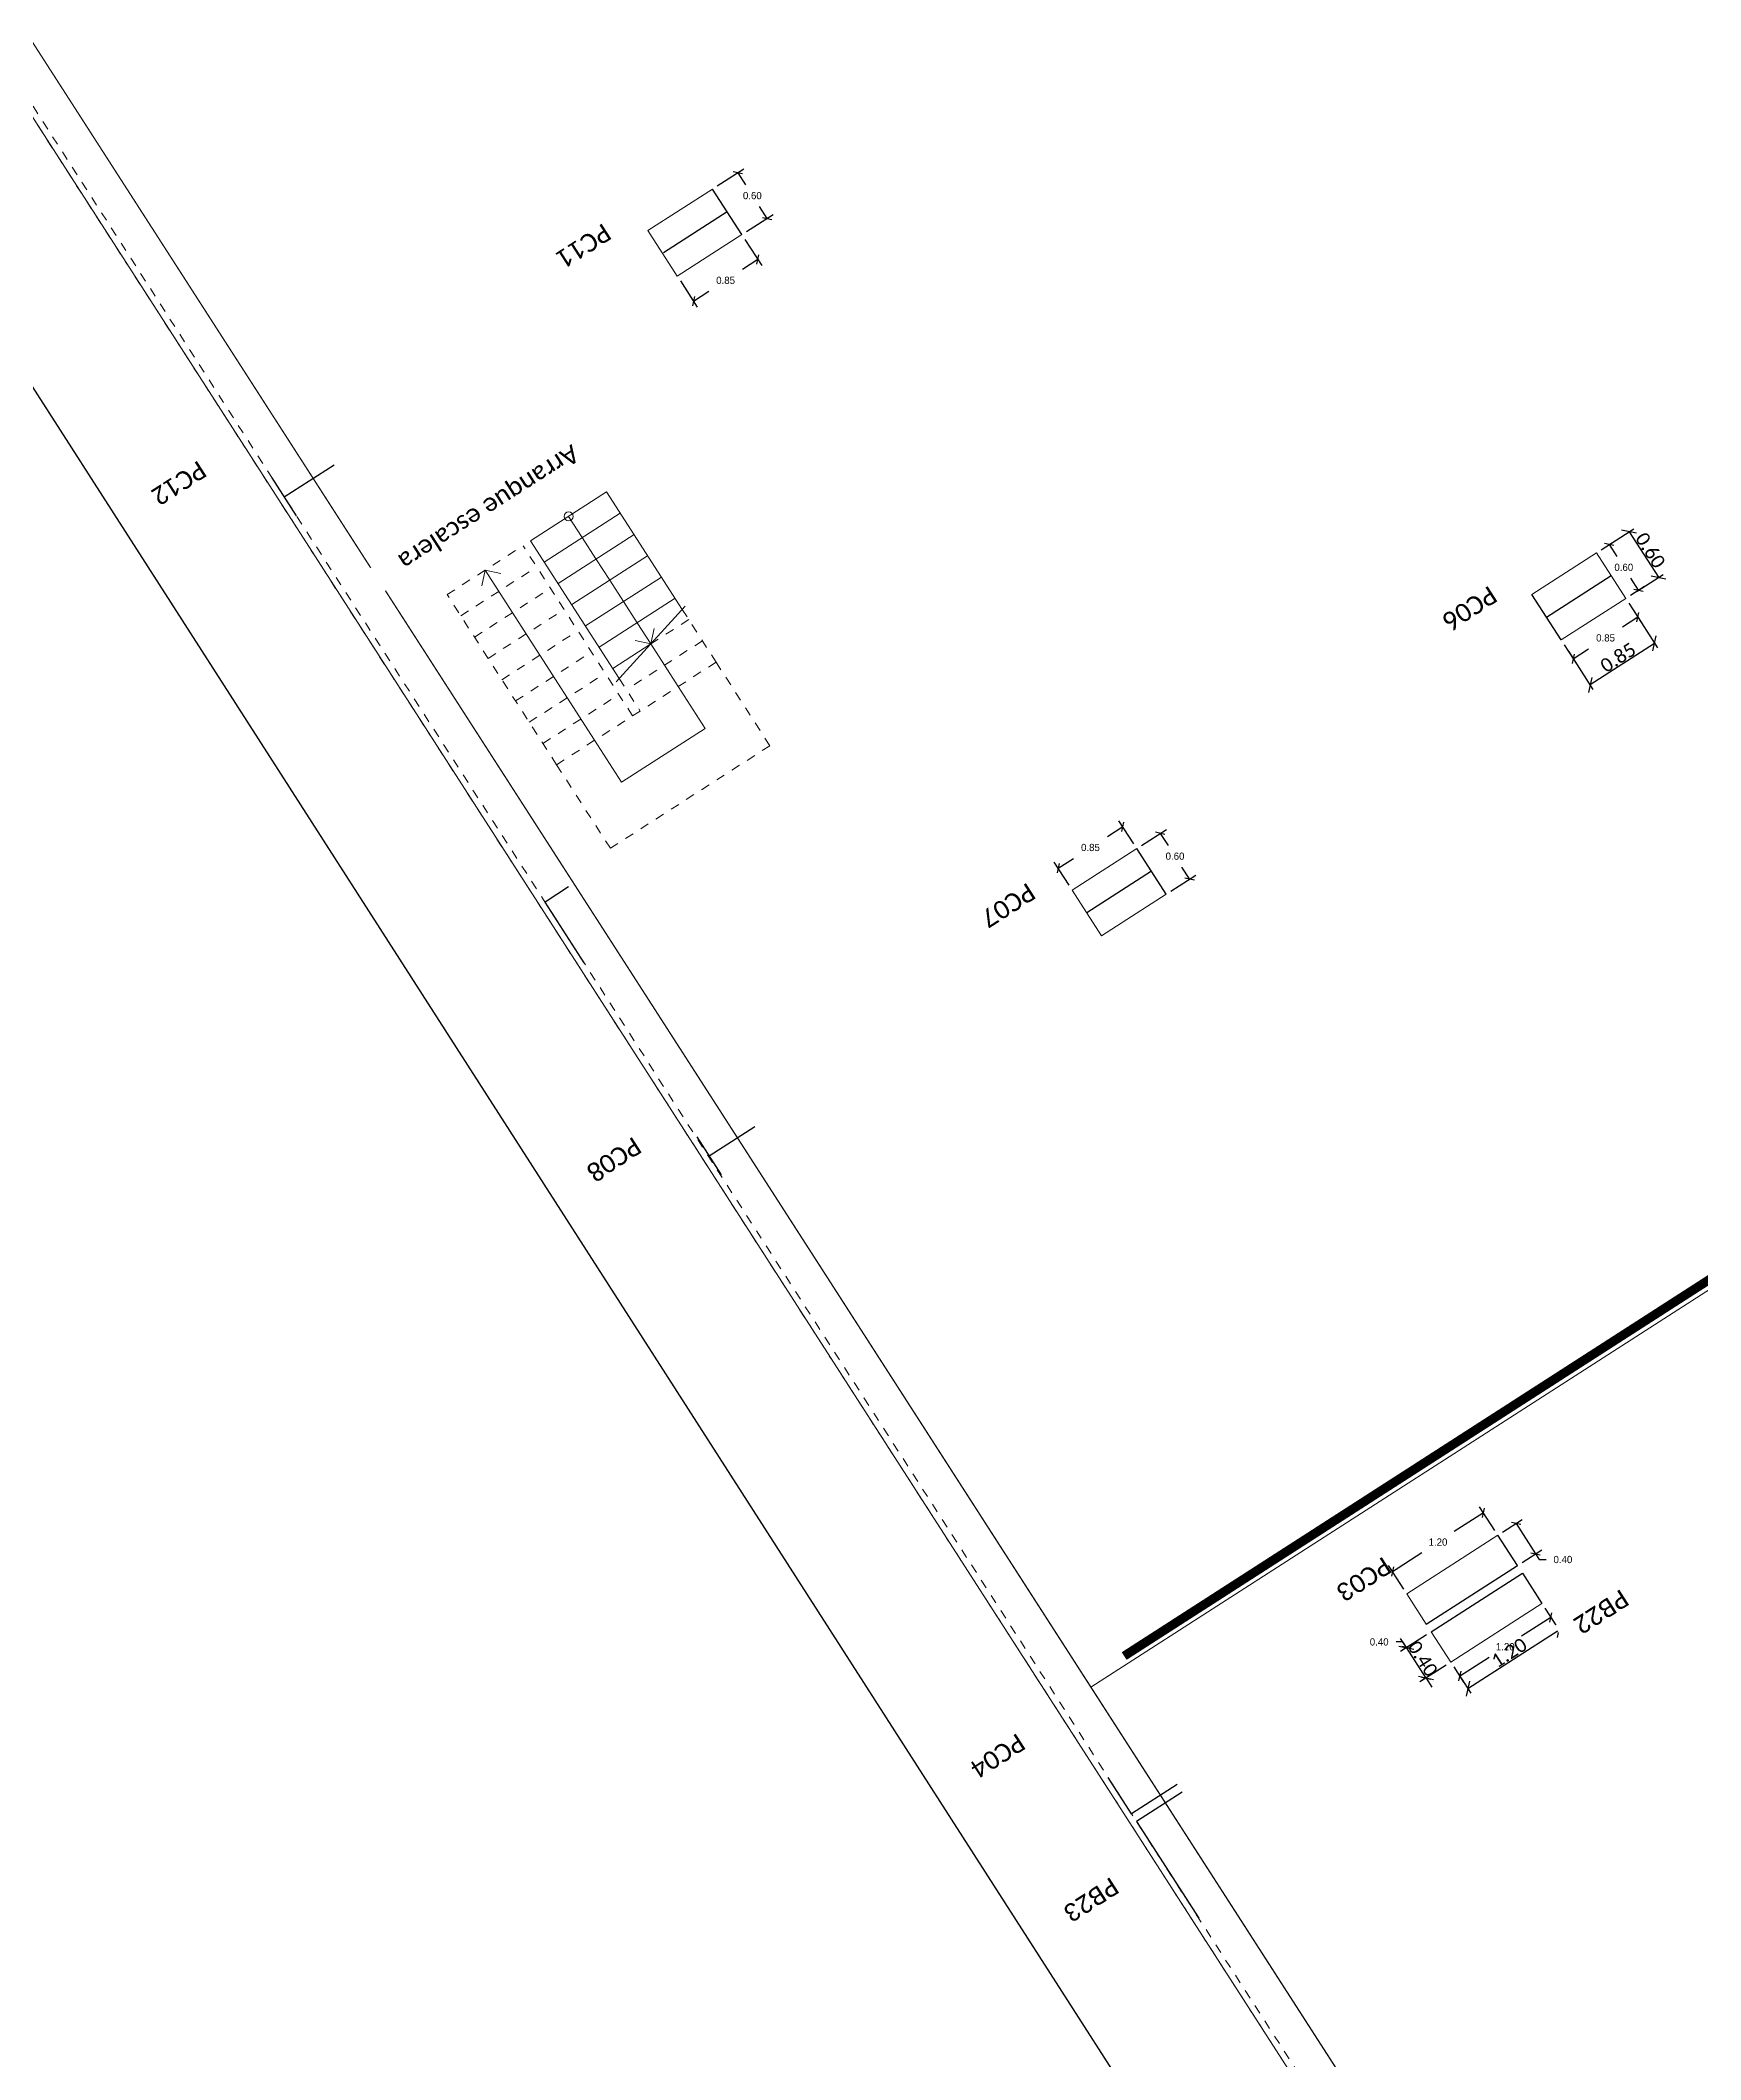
# Model space of a CAD drawing. Header units: metres. Extents: x 448 to 592, y 494 to 631.
# Drawn here: x 478.91 to 497.29, y 513.04 to 535.39 of the extents above; entities that cross this region are included whole.
import ezdxf

# ---------------------------------------------------------------- set-up
doc = ezdxf.new("R2010")
doc.units = ezdxf.units.M
doc.linetypes.add('CYPE_RAYAPUNTO', pattern=[0.4125, 0.2025, -0.105, 0, -0.105])
doc.linetypes.add('Trazo general', pattern=[0.001875, 0.00125, -0.000625])
for name, color, linetype, lineweight, true_color in [('0-AR-TXT-1', 5, 'Continuous', 5, 0x0000ff), ('00-AUX-6', 5, 'Trazo general', 5, 0x0000ff), ('00-AUX-7', 7, 'Continuous', 25, 0xff8000), ('CS-COTAS-2', 7, 'Continuous', 5, 0x544282)]:
    doc.layers.add(name, color=color, linetype=linetype, lineweight=lineweight, true_color=true_color)
for name, color, linetype, lineweight in [('0-AUX', 7, 'Continuous', 5), ('00-AUX-2', 7, 'Continuous', 5), ('1-AR-ESCALERA', 7, 'Continuous', 5), ('1-AR-ESCALERA-1', 7, 'Trazo general', 5), ('1-AR-PILARES', 7, 'Continuous', 5), ('1-AR-VISTA', 7, 'Continuous', 5), ('SECC_COTAS', 255, 'Continuous', 9)]:
    doc.layers.add(name, color=color, linetype=linetype, lineweight=lineweight)
doc.styles.add('Calibri', font='calibri.ttf', dxfattribs={"height": 0.2})
doc.styles.add('Calibri_1', font='calibri.ttf', dxfattribs={"height": 0.15})
doc.dimstyles.new('AIC_replanteo', dxfattribs={"dimscale": 0.3048, "dimtxt": 0.176602, "dimasz": 0.393701, "dimexe": 0.19685, "dimexo": 0.492126, "dimgap": 0.032808, "dimtad": 1, "dimrnd": 0.01, "dimzin": 0, "dimdsep": 46, "dimtxsty": 'Calibri_1', "dimblk1": 'OBLIQUE', "dimblk2": 'OBLIQUE', "dimsah": 1, "dimcen": 0.09, "dimazin": 0, "dimtfac": 1, "dimtdec": 4, "dimtix": 1, "dimtmove": 0, "dimatfit": 3, "dimfxl": 1, "dimtvp": 1, "dimtolj": 1, "dimtzin": 0, "dimarcsym": 2})
doc.dimstyles.get("Standard").update_dxf_attribs({"dimtxt": 0.18, "dimasz": 0.18, "dimexe": 0.18, "dimexo": 0.0625, "dimgap": 0.09, "dimtad": 0, "dimtih": 1, "dimtoh": 1, "dimzin": 0, "dimdsep": 46, "dimtxsty": 'Standard', "dimcen": 0.09, "dimadec": 0, "dimazin": 0, "dimtfac": 1, "dimtdec": 4, "dimtofl": 0, "dimtmove": 0, "dimatfit": 3, "dimfxl": 1, "dimtolj": 1, "dimtzin": 0, "dimarcsym": 0})

# ---------------------------------------------------------------- blocks, each defined once
blk = doc.blocks.new('_Oblique')
at = {"color": 0, "linetype": 'ByBlock', "lineweight": -2}
blk.add_line((-0.5, -0.5), (0.5, 0.5), dxfattribs=at)
blk = doc.blocks.new('*D394')
at = {"layer": 'CS-COTAS-2', "color": 0, "lineweight": -2, "transparency": 16777216}
for p, q in [((494.034, 517.6), (493.969, 517.7)), ((494.182, 517.695), (493.984, 517.567)), ((494.251, 517.263), (494.034, 517.6)), ((494.398, 517.358), (494.2, 517.231)), ((494.251, 517.263), (494.315, 517.162))]:
    blk.add_line(p, q, dxfattribs=at)
at = {"layer": 'Defpoints', "color": 0, "transparency": 16777216}
for p in [(494.308, 517.776), (494.034, 517.6), (494.524, 517.439)]:
    blk.add_point(p, dxfattribs=at)
at = {"layer": 'CS-COTAS-2', "color": 0, "lineweight": -2, "transparency": 16777216, "xscale": 0.12, "yscale": 0.12, "zscale": 0.12}
for p, rotation in [((494.034, 517.6), 302.7553275662623), ((494.251, 517.263), 122.7553275662623)]:
    blk.add_blockref('_Oblique', p, dxfattribs=dict(at, rotation=rotation))
at = {"layer": 'CS-COTAS-2', "color": 0, "transparency": 16777216, "insert": (494.215, 517.478), "char_height": 0.15, "attachment_point": 5, "rotation": 302.7553, "style": 'Calibri_1'}
blk.add_mtext('\\A1;0.40', dxfattribs=at)
blk = doc.blocks.new('*D395')
at = {"layer": 'CS-COTAS-2', "color": 0, "lineweight": -2, "transparency": 16777216}
for p, q in [((495.615, 517.962), (495.755, 517.744)), ((495.723, 517.794), (494.714, 517.145)), ((494.606, 517.313), (494.746, 517.095))]:
    blk.add_line(p, q, dxfattribs=at)
at = {"layer": 'Defpoints', "color": 0, "transparency": 16777216}
for p in [(495.534, 518.089), (494.524, 517.439), (494.714, 517.145)]:
    blk.add_point(p, dxfattribs=at)
at = {"layer": 'CS-COTAS-2', "color": 0, "lineweight": -2, "transparency": 16777216, "xscale": 0.12, "yscale": 0.12, "zscale": 0.12}
for p, rotation in [((495.723, 517.794), 32.75532756625951), ((494.714, 517.145), 212.7553275662595)]:
    blk.add_blockref('_Oblique', p, dxfattribs=dict(at, rotation=rotation))
at = {"layer": 'CS-COTAS-2', "color": 0, "transparency": 16777216, "insert": (495.171, 517.543), "char_height": 0.15, "attachment_point": 5, "rotation": 32.7553, "style": 'Calibri_1'}
blk.add_mtext('\\A1;1.20', dxfattribs=at)
blk = doc.blocks.new('*D411')
at = {"layer": 'CS-COTAS-2', "color": 0, "lineweight": -2, "transparency": 16777216}
for p, q in [((496.542, 529.089), (496.814, 528.667)), ((495.828, 528.629), (496.099, 528.207)), ((496.781, 528.717), (496.067, 528.257))]:
    blk.add_line(p, q, dxfattribs=at)
at = {"layer": 'Defpoints', "color": 0, "transparency": 16777216}
for p in [(496.461, 529.215), (495.746, 528.755), (496.067, 528.257)]:
    blk.add_point(p, dxfattribs=at)
at = {"layer": 'CS-COTAS-2', "color": 0, "lineweight": -2, "transparency": 16777216, "xscale": 0.12, "yscale": 0.12, "zscale": 0.12}
for p, rotation in [((496.781, 528.717), 32.75532680141101), ((496.067, 528.257), 212.755326801411)]:
    blk.add_blockref('_Oblique', p, dxfattribs=dict(at, rotation=rotation))
at = {"layer": 'CS-COTAS-2', "color": 0, "transparency": 16777216, "insert": (496.377, 528.56), "char_height": 0.15, "attachment_point": 5, "rotation": 32.7553, "style": 'Calibri_1'}
blk.add_mtext('\\A1;0.85', dxfattribs=at)
blk = doc.blocks.new('*D412')
at = {"layer": 'CS-COTAS-2', "color": 0, "lineweight": -2, "transparency": 16777216}
for p, q in [((496.263, 529.801), (496.55, 529.985)), ((496.499, 529.953), (496.824, 529.448)), ((496.587, 529.296), (496.874, 529.48))]:
    blk.add_line(p, q, dxfattribs=at)
at = {"layer": 'Defpoints', "color": 0, "transparency": 16777216}
for p in [(496.137, 529.719), (496.824, 529.448), (496.461, 529.215)]:
    blk.add_point(p, dxfattribs=at)
at = {"layer": 'CS-COTAS-2', "color": 0, "lineweight": -2, "transparency": 16777216, "xscale": 0.12, "yscale": 0.12, "zscale": 0.12}
for p, rotation in [((496.499, 529.953), 122.755326801411), ((496.824, 529.448), 302.755326801411)]:
    blk.add_blockref('_Oblique', p, dxfattribs=dict(at, rotation=rotation))
at = {"layer": 'CS-COTAS-2', "color": 0, "transparency": 16777216, "insert": (496.735, 529.747), "char_height": 0.15, "attachment_point": 5, "rotation": 302.7553, "style": 'Calibri_1'}
blk.add_mtext('\\A1;0.60', dxfattribs=at)
blk = doc.blocks.new('*D368')
at = {"layer": 'Defpoints', "color": 0, "transparency": 16777216}
for p in [(495.534, 518.089), (495.632, 517.935), (494.524, 517.439)]:
    blk.add_point(p, dxfattribs=at)
at = {"layer": 'SECC_COTAS', "color": 0, "lineweight": -2, "transparency": 16777216}
for p, q in [((495.632, 517.935), (495.308, 517.726)), ((495.567, 518.036), (495.676, 517.868)), ((494.623, 517.286), (494.948, 517.495)), ((494.558, 517.387), (494.666, 517.219))]:
    blk.add_line(p, q, dxfattribs=at)
at = {"layer": 'SECC_COTAS', "color": 0, "lineweight": -2, "transparency": 16777216, "xscale": 0.075, "yscale": 0.075, "zscale": 0.075}
for p, rotation in [((495.632, 517.935), 32.75532756625952), ((494.623, 517.286), 212.7553275662595)]:
    blk.add_blockref('_Oblique', p, dxfattribs=dict(at, rotation=rotation))
at = {"layer": 'SECC_COTAS', "color": 0, "transparency": 16777216, "insert": (495.128, 517.61), "char_height": 0.08, "attachment_point": 5}
blk.add_mtext('\\A1;1.20', dxfattribs=at)
blk = doc.blocks.new('*D369')
at = {"layer": 'Defpoints', "color": 0, "transparency": 16777216}
for p in [(494.308, 517.776), (494.034, 517.6), (494.524, 517.439)]:
    blk.add_point(p, dxfattribs=at)
at = {"layer": 'SECC_COTAS', "color": 0, "lineweight": -2, "transparency": 16777216}
for p, q in [((494.255, 517.742), (493.967, 517.556)), ((493.994, 517.663), (493.919, 517.663)), ((494.034, 517.6), (493.994, 517.663)), ((494.251, 517.263), (494.034, 517.6)), ((494.472, 517.406), (494.183, 517.22))]:
    blk.add_line(p, q, dxfattribs=at)
at = {"layer": 'SECC_COTAS', "color": 0, "lineweight": -2, "transparency": 16777216, "xscale": 0.075, "yscale": 0.075, "zscale": 0.075}
for p, rotation in [((494.034, 517.6), 122.7553275662597), ((494.251, 517.263), 302.7553275662597)]:
    blk.add_blockref('_Oblique', p, dxfattribs=dict(at, rotation=rotation))
at = {"layer": 'SECC_COTAS', "color": 0, "transparency": 16777216, "insert": (493.732, 517.663), "char_height": 0.08, "attachment_point": 5}
blk.add_mtext('\\A1;0.40', dxfattribs=at)
blk = doc.blocks.new('*D370')
at = {"layer": 'Defpoints', "color": 0, "transparency": 16777216}
for p in [(494.887, 519.093), (495.047, 518.846), (494.037, 518.196)]:
    blk.add_point(p, dxfattribs=at)
at = {"layer": 'SECC_COTAS', "color": 0, "lineweight": -2, "transparency": 16777216}
for p, q in [((494.887, 519.093), (494.563, 518.884)), ((495.013, 518.898), (494.844, 519.16)), ((493.878, 518.444), (494.203, 518.652)), ((494.004, 518.249), (493.835, 518.511))]:
    blk.add_line(p, q, dxfattribs=at)
at = {"layer": 'SECC_COTAS', "color": 0, "lineweight": -2, "transparency": 16777216, "xscale": 0.075, "yscale": 0.075, "zscale": 0.075}
for p, rotation in [((494.887, 519.093), 32.75532704959687), ((493.878, 518.444), 212.7553270495969)]:
    blk.add_blockref('_Oblique', p, dxfattribs=dict(at, rotation=rotation))
at = {"layer": 'SECC_COTAS', "color": 0, "transparency": 16777216, "insert": (494.383, 518.768), "char_height": 0.08, "attachment_point": 5}
blk.add_mtext('\\A1;1.20', dxfattribs=at)
blk = doc.blocks.new('*D371')
at = {"layer": 'Defpoints', "color": 0, "transparency": 16777216}
for p in [(495.047, 518.846), (495.464, 518.638), (495.263, 518.509)]:
    blk.add_point(p, dxfattribs=at)
at = {"layer": 'SECC_COTAS', "color": 0, "lineweight": -2, "transparency": 16777216}
for p, q in [((495.099, 518.879), (495.315, 519.018)), ((495.247, 518.975), (495.464, 518.638)), ((495.316, 518.543), (495.531, 518.682)), ((495.464, 518.638), (495.504, 518.575)), ((495.504, 518.575), (495.579, 518.575))]:
    blk.add_line(p, q, dxfattribs=at)
at = {"layer": 'SECC_COTAS', "color": 0, "lineweight": -2, "transparency": 16777216, "xscale": 0.075, "yscale": 0.075, "zscale": 0.075}
for p, rotation in [((495.247, 518.975), 122.755327566099), ((495.464, 518.638), 302.755327566099)]:
    blk.add_blockref('_Oblique', p, dxfattribs=dict(at, rotation=rotation))
at = {"layer": 'SECC_COTAS', "color": 0, "transparency": 16777216, "insert": (495.766, 518.575), "char_height": 0.08, "attachment_point": 5}
blk.add_mtext('\\A1;0.40', dxfattribs=at)
blk = doc.blocks.new('*D437')
at = {"layer": 'Defpoints', "color": 0, "transparency": 16777216}
for p in [(490.894, 526.687), (491.049, 526.446), (490.334, 525.986)]:
    blk.add_point(p, dxfattribs=at)
at = {"layer": 'SECC_COTAS', "color": 0, "lineweight": -2, "transparency": 16777216}
for p, q in [((490.894, 526.687), (490.723, 526.577)), ((491.015, 526.499), (490.85, 526.754)), ((490.3, 526.039), (490.135, 526.294)), ((490.179, 526.227), (490.35, 526.337))]:
    blk.add_line(p, q, dxfattribs=at)
at = {"layer": 'SECC_COTAS', "color": 0, "lineweight": -2, "transparency": 16777216, "xscale": 0.075, "yscale": 0.075, "zscale": 0.075}
for p, rotation in [((490.894, 526.687), 32.75532680141962), ((490.179, 526.227), 212.7553268014196)]:
    blk.add_blockref('_Oblique', p, dxfattribs=dict(at, rotation=rotation))
at = {"layer": 'SECC_COTAS', "color": 0, "transparency": 16777216, "insert": (490.536, 526.457), "char_height": 0.08, "attachment_point": 5}
blk.add_mtext('\\A1;0.85', dxfattribs=at)
blk = doc.blocks.new('*D438')
at = {"layer": 'Defpoints', "color": 0, "transparency": 16777216}
for p in [(491.049, 526.446), (491.634, 526.109), (491.373, 525.941)]:
    blk.add_point(p, dxfattribs=at)
at = {"layer": 'SECC_COTAS', "color": 0, "lineweight": -2, "transparency": 16777216}
for p, q in [((491.101, 526.48), (491.377, 526.657)), ((491.309, 526.614), (491.395, 526.481)), ((491.634, 526.109), (491.549, 526.241)), ((491.426, 525.975), (491.701, 526.152))]:
    blk.add_line(p, q, dxfattribs=at)
at = {"layer": 'SECC_COTAS', "color": 0, "lineweight": -2, "transparency": 16777216, "xscale": 0.075, "yscale": 0.075, "zscale": 0.075}
for p, rotation in [((491.309, 526.614), 122.7553275662639), ((491.634, 526.109), 302.7553275662639)]:
    blk.add_blockref('_Oblique', p, dxfattribs=dict(at, rotation=rotation))
at = {"layer": 'SECC_COTAS', "color": 0, "transparency": 16777216, "insert": (491.472, 526.361), "char_height": 0.08, "attachment_point": 5}
blk.add_mtext('\\A1;0.60', dxfattribs=at)
blk = doc.blocks.new('*D439')
at = {"layer": 'Defpoints', "color": 0, "transparency": 16777216}
for p in [(496.461, 529.215), (496.595, 529.007), (495.746, 528.755)]:
    blk.add_point(p, dxfattribs=at)
at = {"layer": 'SECC_COTAS', "color": 0, "lineweight": -2, "transparency": 16777216}
for p, q in [((496.495, 529.162), (496.638, 528.94)), ((496.595, 529.007), (496.424, 528.897)), ((495.78, 528.702), (495.923, 528.48)), ((495.88, 528.547), (496.051, 528.657))]:
    blk.add_line(p, q, dxfattribs=at)
at = {"layer": 'SECC_COTAS', "color": 0, "lineweight": -2, "transparency": 16777216, "xscale": 0.075, "yscale": 0.075, "zscale": 0.075}
for p, rotation in [((496.595, 529.007), 32.75532680141111), ((495.88, 528.547), 212.7553268014111)]:
    blk.add_blockref('_Oblique', p, dxfattribs=dict(at, rotation=rotation))
at = {"layer": 'SECC_COTAS', "color": 0, "transparency": 16777216, "insert": (496.238, 528.777), "char_height": 0.08, "attachment_point": 5}
blk.add_mtext('\\A1;0.85', dxfattribs=at)
blk = doc.blocks.new('*D440')
at = {"layer": 'Defpoints', "color": 0, "transparency": 16777216}
for p in [(496.278, 529.81), (496.137, 529.719), (496.461, 529.215)]:
    blk.add_point(p, dxfattribs=at)
at = {"layer": 'SECC_COTAS', "color": 0, "lineweight": -2, "transparency": 16777216}
for p, q in [((496.189, 529.753), (496.345, 529.853)), ((496.278, 529.81), (496.363, 529.678)), ((496.514, 529.249), (496.669, 529.349)), ((496.602, 529.305), (496.517, 529.438))]:
    blk.add_line(p, q, dxfattribs=at)
at = {"layer": 'SECC_COTAS', "color": 0, "lineweight": -2, "transparency": 16777216, "xscale": 0.075, "yscale": 0.075, "zscale": 0.075}
for p, rotation in [((496.278, 529.81), 122.7553268014104), ((496.602, 529.305), 302.7553268014104)]:
    blk.add_blockref('_Oblique', p, dxfattribs=dict(at, rotation=rotation))
at = {"layer": 'SECC_COTAS', "color": 0, "transparency": 16777216, "insert": (496.44, 529.558), "char_height": 0.08, "attachment_point": 5}
blk.add_mtext('\\A1;0.60', dxfattribs=at)
blk = doc.blocks.new('*D458')
at = {"layer": 'Defpoints', "color": 0, "transparency": 16777216}
for p in [(486.677, 533.241), (486.854, 532.965), (485.962, 532.781)]:
    blk.add_point(p, dxfattribs=at)
at = {"layer": 'SECC_COTAS', "color": 0, "lineweight": -2, "transparency": 16777216}
for p, q in [((486.711, 533.189), (486.898, 532.898)), ((486.854, 532.965), (486.684, 532.855)), ((485.996, 532.729), (486.183, 532.438)), ((486.14, 532.505), (486.31, 532.615))]:
    blk.add_line(p, q, dxfattribs=at)
at = {"layer": 'SECC_COTAS', "color": 0, "lineweight": -2, "transparency": 16777216, "xscale": 0.075, "yscale": 0.075, "zscale": 0.075}
for p, rotation in [((486.854, 532.965), 32.75532680141548), ((486.14, 532.505), 212.7553268014155)]:
    blk.add_blockref('_Oblique', p, dxfattribs=dict(at, rotation=rotation))
at = {"layer": 'SECC_COTAS', "color": 0, "transparency": 16777216, "insert": (486.497, 532.735), "char_height": 0.08, "attachment_point": 5}
blk.add_mtext('\\A1;0.85', dxfattribs=at)
blk = doc.blocks.new('*D459')
at = {"layer": 'Defpoints', "color": 0, "transparency": 16777216}
for p in [(486.631, 533.925), (486.352, 533.746), (486.677, 533.241)]:
    blk.add_point(p, dxfattribs=at)
at = {"layer": 'SECC_COTAS', "color": 0, "lineweight": -2, "transparency": 16777216}
for p, q in [((486.405, 533.78), (486.698, 533.968)), ((486.631, 533.925), (486.716, 533.793)), ((486.956, 533.42), (486.871, 533.553)), ((486.73, 533.275), (487.023, 533.464))]:
    blk.add_line(p, q, dxfattribs=at)
at = {"layer": 'SECC_COTAS', "color": 0, "lineweight": -2, "transparency": 16777216, "xscale": 0.075, "yscale": 0.075, "zscale": 0.075}
for p, rotation in [((486.631, 533.925), 122.7553268014058), ((486.956, 533.42), 302.7553268014058)]:
    blk.add_blockref('_Oblique', p, dxfattribs=dict(at, rotation=rotation))
at = {"layer": 'SECC_COTAS', "color": 0, "transparency": 16777216, "insert": (486.793, 533.673), "char_height": 0.08, "attachment_point": 5}
blk.add_mtext('\\A1;0.60', dxfattribs=at)

msp = doc.modelspace()

# ---------------------------------------------------------------- linework, layer by layer
at = {"color": 6, "linetype": 'CYPE_RAYAPUNTO', "const_width": 0.1}
msp.add_lwpolyline([(570.159, 568.492), (553.331, 557.666), (550.793, 561.611), (544.822, 557.769), (547.352, 553.837), (511.207, 530.565), (508.61, 534.601), (502.723, 530.814), (505.32, 526.778), (490.909, 517.507)], dxfattribs=at)
at = {"layer": '0-AUX'}
for p, q in [((484.759, 530.123), (484.911, 529.887)), ((484.911, 529.887), (485.062, 529.652)), ((483.834, 529.528), (483.797, 529.355)), ((485.046, 527.644), (483.834, 529.528)), ((483.834, 529.528), (484.007, 529.49)), ((485.062, 529.652), (485.214, 529.416)), ((485.214, 529.416), (485.365, 529.181)), ((485.365, 529.181), (485.517, 528.945)), ((485.517, 528.945), (485.668, 528.71)), ((485.668, 528.71), (485.706, 528.883)), ((485.668, 528.71), (485.495, 528.747)), ((485.668, 528.71), (485.971, 528.239)), ((485.971, 528.239), (486.269, 527.776)), ((486.269, 527.776), (485.344, 527.181)), ((485.344, 527.181), (485.046, 527.644))]:
    msp.add_line(p, q, dxfattribs=at)
msp.add_circle((484.759, 530.123), 0.05, dxfattribs=at)
at = {"layer": '00-AUX-2'}
for p, q in [((500.035, 501.573), (451.979, 576.27)), ((500.17, 502.195), (452.601, 576.135))]:
    msp.add_line(p, q, dxfattribs=at)
at = {"layer": '00-AUX-6'}
for p, q in [((500.035, 501.573), (451.979, 576.27)), ((500.094, 501.611), (452.037, 576.308))]:
    msp.add_line(p, q, dxfattribs=at)
at = {"layer": '00-AUX-7', "color": 1}
for p, q in [((486.677, 533.241), (486.352, 533.746)), ((486.515, 533.493), (485.808, 533.039)), ((495.584, 529.007), (496.299, 529.467)), ((495.746, 528.755), (495.422, 529.259)), ((491.373, 525.941), (491.049, 526.446)), ((491.211, 526.194), (490.496, 525.734)), ((495.263, 518.509), (495.047, 518.846)), ((494.254, 517.86), (495.263, 518.509)), ((494.308, 517.776), (495.317, 518.425)), ((495.317, 518.425), (495.534, 518.089))]:
    msp.add_line(p, q, dxfattribs=at)
at = {"layer": '00-AUX-7'}
for p, q in [((481.612, 530.339), (482.163, 530.694)), ((481.747, 530.129), (481.476, 530.549)), ((484.759, 526.02), (484.498, 525.852)), ((484.931, 525.18), (484.498, 525.852)), ((486.316, 523.045), (486.821, 523.369)), ((486.452, 522.835), (486.181, 523.255)), ((490.991, 515.761), (490.731, 516.164)), ((491.495, 516.085), (490.991, 515.761)), ((491.55, 516.001), (491.045, 515.676)), ((491.045, 515.676), (491.735, 514.604))]:
    msp.add_line(p, q, dxfattribs=at)
at = {"layer": '1-AR-ESCALERA'}
for p, q in [((485.18, 530.393), (484.339, 529.852)), ((485.18, 530.393), (484.339, 529.852)), ((485.18, 530.393), (486.016, 529.093)), ((485.331, 530.158), (484.49, 529.617)), ((484.339, 529.852), (485.32, 528.327)), ((485.483, 529.922), (484.642, 529.381)), ((485.634, 529.687), (484.793, 529.146)), ((485.786, 529.451), (484.945, 528.91)), ((485.937, 529.216), (485.096, 528.675)), ((485.287, 528.29), (486.05, 529.13)), ((485.668, 528.71), (485.248, 528.439))]:
    msp.add_line(p, q, dxfattribs=at)
at = {"layer": '1-AR-ESCALERA-1'}
for p, q in [((483.414, 529.257), (484.255, 529.798)), ((485.467, 527.914), (484.255, 529.798)), ((483.565, 529.022), (484.406, 529.563)), ((483.717, 528.786), (484.558, 529.327)), ((484.626, 527.373), (483.414, 529.257)), ((483.868, 528.551), (484.709, 529.092)), ((486.016, 529.093), (486.392, 528.509)), ((484.02, 528.315), (484.861, 528.856)), ((486.089, 528.98), (485.668, 528.71)), ((486.24, 528.745), (485.399, 528.204)), ((484.171, 528.08), (485.012, 528.621)), ((486.392, 528.509), (485.551, 527.968)), ((486.392, 528.509), (485.551, 527.968)), ((486.987, 527.584), (486.392, 528.509)), ((484.323, 527.844), (485.164, 528.385)), ((485.32, 528.327), (485.551, 527.968)), ((484.474, 527.609), (485.315, 528.15)), ((485.551, 527.968), (485.467, 527.914)), ((484.626, 527.373), (485.467, 527.914)), ((484.626, 527.373), (485.467, 527.914)), ((485.221, 526.448), (486.987, 527.584)), ((484.626, 527.373), (485.221, 526.448))]:
    msp.add_line(p, q, dxfattribs=at)
at = {"layer": '1-AR-PILARES'}
for p, q in [((486.352, 533.746), (485.637, 533.286)), ((486.352, 533.746), (485.637, 533.286)), ((485.637, 533.286), (485.962, 532.781)), ((485.637, 533.286), (485.962, 532.781)), ((485.962, 532.781), (486.677, 533.241)), ((485.962, 532.781), (486.677, 533.241)), ((496.137, 529.719), (495.422, 529.259)), ((496.461, 529.215), (496.137, 529.719)), ((495.422, 529.259), (495.746, 528.755)), ((495.746, 528.755), (496.461, 529.215)), ((491.049, 526.446), (490.334, 525.986)), ((491.373, 525.941), (491.049, 526.446)), ((490.334, 525.986), (490.658, 525.481)), ((490.658, 525.481), (491.373, 525.941)), ((495.047, 518.846), (494.037, 518.196)), ((495.263, 518.509), (495.047, 518.846)), ((494.254, 517.86), (495.263, 518.509)), ((494.037, 518.196), (494.254, 517.86)), ((494.524, 517.439), (495.534, 518.089)), ((494.308, 517.776), (494.524, 517.439))]:
    msp.add_line(p, q, dxfattribs=at)
at = {"layer": '1-AR-VISTA'}
for p, q in [((452.601, 576.135), (500.17, 502.195)), ((490.541, 517.162), (570.437, 568.563))]:
    msp.add_line(p, q, dxfattribs=at)

# ---------------------------------------------------------------- dimensions: what is measured, and where the dimension line sits
at = {"layer": 'CS-COTAS-2'}
for base, p1, p2, angle, override, picture, middle in [((496.824, 529.448), (496.137, 529.719), (496.461, 529.215), 302.7553, {"dimpost": '<>', "dimfxl": 0.6}, '*D412', (496.735, 529.747)), ((496.067, 528.257), (496.461, 529.215), (495.746, 528.755), 212.7553, {"dimpost": '<>', "dimfxl": 0.85}, '*D411', (496.377, 528.56)), ((494.714, 517.145), (495.534, 518.089), (494.524, 517.439), 212.7553, {"dimpost": '<>', "dimfxl": 1.2}, '*D395', (495.171, 517.543)), ((494.034, 517.6), (494.524, 517.439), (494.308, 517.776), 302.7553, {"dimpost": '<>', "dimfxl": 0.4}, '*D394', (494.215, 517.478))]:
    dim = msp.add_linear_dim(base=base, p1=p1, p2=p2, angle=angle, dimstyle='AIC_replanteo', override=override, dxfattribs=at)
    dim.commit()
    dim.dimension.update_dxf_attribs({"geometry": picture, "text_midpoint": middle})
at = {"layer": 'SECC_COTAS'}
for p1, p2, distance, picture, middle in [((486.677, 533.241), (486.352, 533.746), -0.331, '*D459', (486.793, 533.673)), ((485.962, 532.781), (486.677, 533.241), -0.328, '*D458', (486.497, 532.735)), ((496.461, 529.215), (496.137, 529.719), -0.168, '*D440', (496.44, 529.558)), ((495.746, 528.755), (496.461, 529.215), -0.247, '*D439', (496.238, 528.777)), ((490.334, 525.986), (491.049, 526.446), 0.287, '*D437', (490.536, 526.457)), ((491.049, 526.446), (491.373, 525.941), 0.31, '*D438', (491.472, 526.361)), ((495.047, 518.846), (495.263, 518.509), 0.239, '*D371', (495.766, 518.575)), ((494.524, 517.439), (494.308, 517.776), 0.326, '*D369', (493.732, 517.663))]:
    dim = msp.add_aligned_dim(p1=p1, p2=p2, distance=distance, dimstyle='Standard', override={"dimtxt": 0.08, "dimasz": 0.075, "dimexe": 0.08, "dimgap": 0.08, "dimdec": 2, "dimblk1": 'Oblique', "dimblk2": 'Oblique', "dimsah": 1}, dxfattribs=at)
    dim.commit()
    dim.dimension.update_dxf_attribs({"geometry": picture, "text_midpoint": middle})

# ---------------------------------------------------------------- next in the draw order: texts
at = {"layer": '0-AR-TXT-1', "char_height": 0.2, "attachment_point": 1, "rotation": 212.7553, "style": 'Calibri', "bg_fill": 3, "box_fill_scale": 1.25, "bg_fill_color": 256, "bg_fill_true_color": 13158600, "bg_fill_transparency": 0}
for s, insert, width in [('Arranque escalera', (484.902, 530.757), 2.85401), ('PC12', (480.771, 530.579), 0.79367), ('PC08', (485.586, 523.094), 0.79367), ('PC04', (489.835, 516.491), 0.79367), ('PB23', (490.871, 514.899), 0.79367)]:
    msp.add_mtext(s, dxfattribs=dict(at, insert=insert, width=width))

# ---------------------------------------------------------------- next in the draw order: linework, layer by layer
at = {"color": 6}
msp.add_lwpolyline([(532.506, 518.13), (500.084, 498.423), (464.256, 554.269), (465.949, 555.386)], dxfattribs=at)

# ---------------------------------------------------------------- next in the draw order: texts
at = {"layer": '0-AR-TXT-1', "color": 3, "char_height": 0.2, "width": 0.79367, "attachment_point": 1, "rotation": 212.7553, "style": 'Calibri', "bg_fill": 3, "box_fill_scale": 1.25, "bg_fill_color": 256, "bg_fill_true_color": 13158600, "bg_fill_transparency": 0}
for s, insert in [('PC11', (485.251, 533.206)), ('PC06', (495.059, 529.194)), ('PC07', (489.948, 525.906)), ('PC03', (493.888, 518.446)), ('PB22', (496.517, 518.086))]:
    msp.add_mtext(s, dxfattribs=dict(at, insert=insert))

# ---------------------------------------------------------------- next in the draw order: dimensions: what is measured, and where the dimension line sits
at = {"layer": 'SECC_COTAS'}
for p1, p2, distance, picture, middle in [((494.037, 518.196), (495.047, 518.846), 0.294, '*D370', (494.383, 518.768)), ((494.524, 517.439), (495.534, 518.089), -0.183, '*D368', (495.128, 517.61))]:
    dim = msp.add_aligned_dim(p1=p1, p2=p2, distance=distance, dimstyle='Standard', override={"dimtxt": 0.08, "dimasz": 0.075, "dimexe": 0.08, "dimgap": 0.08, "dimdec": 2, "dimblk1": 'Oblique', "dimblk2": 'Oblique', "dimsah": 1}, dxfattribs=at)
    dim.commit()
    dim.dimension.update_dxf_attribs({"geometry": picture, "text_midpoint": middle})

doc.saveas('drawing.dxf')
